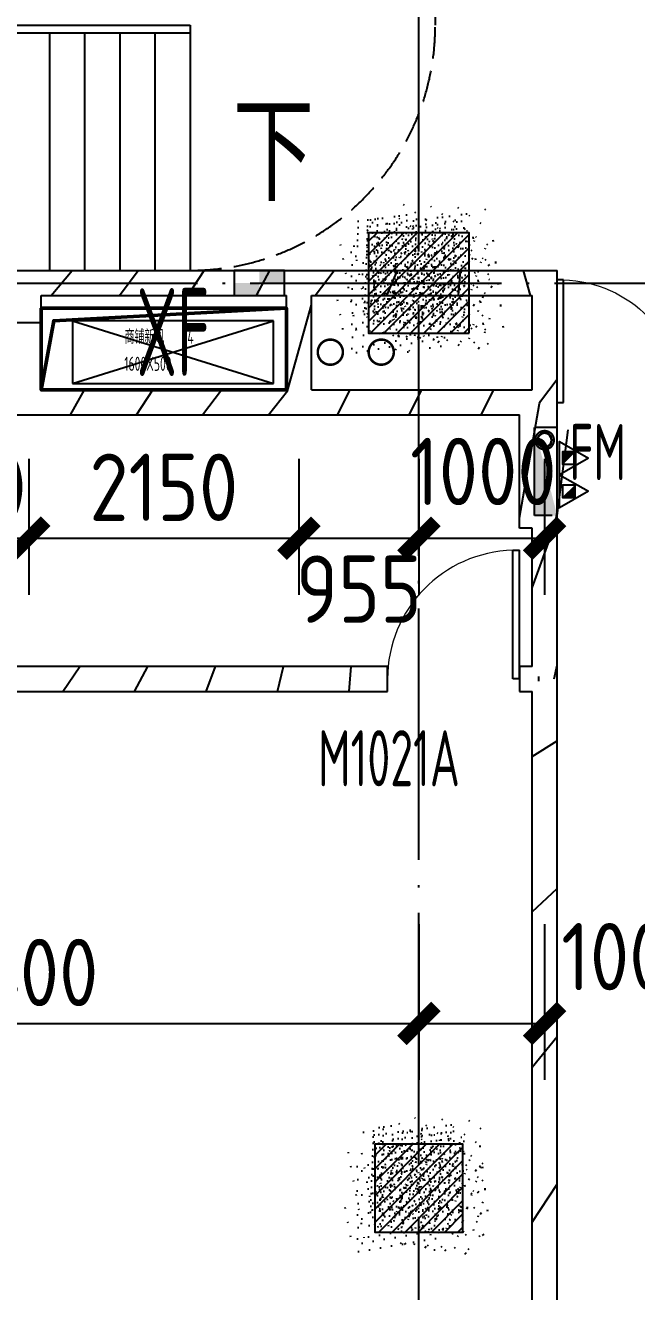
# Model space of a CAD drawing. Header units: inches. Extents: x 0 to 1813292486, y 0 to 3473589894.
# Drawn here: x 600639454 to 600644318, y 3473271594 to 3473281668 of the extents above; entities that cross this region are included whole.
import ezdxf
from ezdxf.enums import TextEntityAlignment as Align

# ---------------------------------------------------------------- set-up
doc = ezdxf.new("R2010")
doc.units = ezdxf.units.IN
doc.header["$LTSCALE"] = 1000
doc.header["$MEASUREMENT"] = 0
for name, pattern in [('AX-MALL-GIRD-200$0$DOTE', [2.4200000000000004, 2, -0.2, 0.02, -0.2]), ('AX-MALL-WALL-P02-QT$0$DASH', [0.35, 0.25, -0.1]), ('PX-MALL-P02-LG$0$CONTINOUS', [0])]:
    doc.linetypes.add(name, pattern=pattern)
for name, color, linetype in [('A-Anno-Note', 241, 'Continuous'), ('AX-MALL-DIM-P02$0$A-Anno-Dims', 3, 'Continuous'), ('AX-MALL-DIM-P02$0$A-Detl-Thin', 131, 'Continuous'), ('AX-MALL-GIRD-200$0$A-Grid', 222, 'AX-MALL-GIRD-200$0$DOTE'), ('AX-MALL-P02-200$0$A-Anno-Note', 241, 'Continuous'), ('AX-MALL-WALL-P02$0$A-Anno-Note', 241, 'Continuous'), ('AX-MALL-WALL-P02-QT$0$A-Accs', 181, 'Continuous'), ('AX-MALL-WALL-P02-QT$0$A-Anno-Dims', 3, 'Continuous'), ('AX-MALL-WALL-P02-QT$0$A-Anno-Note', 241, 'Continuous'), ('AX-MALL-WALL-P02-QT$0$A-Detl-Patt', 8, 'Continuous'), ('AX-MALL-WALL-P02-QT$0$A-Detl-Thin', 131, 'Continuous'), ('AX-MALL-WALL-P02-QT$0$A-Strs', 151, 'Continuous'), ('AX-MALL-WALL-P02-QT$0$A-Wall', 2, 'Continuous'), ('AX-MALL-WALL-P02-QT$0$A-Wall-Patt', 13, 'Continuous'), ('AX-MALL-WALL-P02-QT$0$A-Wind', 4, 'Continuous'), ('AX-MALL-WORD-P02$0$A-Wind-Iden', 11, 'Continuous'), ('AX-MALL-ZTKD-P02$0$A-Anno-Note', 241, 'Continuous'), ('MX-MALL-P02-LG$0$M-AC-DUCT-FLG', 40, 'Continuous'), ('MX-MALL-P02-LG$0$M-AC-DUCT-PAD', 70, 'Continuous'), ('MX-MALL-P02-LG$0$M-VT-TEXT', 21, 'Continuous'), ('PX-MALL-P02-LG$0$P-Exsh', 31, 'Continuous'), ('PX-MALL-P02-LG$0$P-Hydt-Boxx', 221, 'Continuous'), ('PX-MALL-P02-LG$0$P-Hydt-Pipe', 221, 'Continuous'), ('PX-MALL-P02-LG$0$P-Hydt-Xz', 11, 'PX-MALL-P02-LG$0$Xz_LINE'), ('PX-MALL-P02-LG$0$P-Pipe-Risr', 7, 'Continuous'), ('PX-MALL-P02-LG$0$P-Pipe-Risr-Arch', 6, 'Continuous'), ('PX-MALL-P02-LG$0$P-Pipe-Risr-W100', 6, 'Continuous'), ('PX-MALL-P02-LG$0$P-Pipe-Risr-W50', 6, 'Continuous'), ('PX-MALL-P02-LG$0$P-Stom-pipe', 4, 'PX-MALL-P02-LG$0$CONTINOUS'), ('SX-MALL-HOLE-R-2F$0$S-HOLE', 5, 'Continuous'), ('SX-MALL-LT-TZ-2F(M)$0$SX-S1-TZ-(2F~3F)$0$A-Strs', 151, 'Continuous'), ('SX-MALL-LT-TZ-2F(M)$0$SX-S1-TZ-(2F~3F)$0$TZ', 255, 'Continuous'), ('SX-MALL-TZ-2F~3F$0$S-DIMS', 81, 'Continuous'), ('SX-MALL-WALL-R-BZ$0$S-COLU', 30, 'Continuous'), ('SX-MALL-WALL-R-BZ$0$S-PATT-WALL', 83, 'Continuous')]:
    doc.layers.add(name, color=color, linetype=linetype)
doc.styles.add('AX-MALL-DIM-P02$0$_TCH_DIM_T3', font='gbenor.shx')
doc.styles.add('AX-MALL-WALL-P02-QT$0$_TCH_DIM', font='gbenor.shx')
doc.styles.add('AX-MALL-WALL-P02-QT$0$STANDARD', font='gbenor.shx', dxfattribs={"bigfont": 'gbcbig.shx'})
doc.styles.add('AX-MALL-WORD-P02$0$_TCH_WINDOW', font='gbenor.shx', dxfattribs={"bigfont": 'gbcbig.shx'})
doc.styles.add('MX-MALL-P02-LG$0$_THVAC_WIN', font='gbenor.shx', dxfattribs={"bigfont": 'gbcbig.shx'})
doc.styles.add('PX-MALL-P02-LG$0$jzfz', font='gbenor.shx', dxfattribs={"bigfont": 'gbcbig.shx'})
doc.styles.add('PX-MALL-P02-LG$0$Standard', font='gbenor.shx', dxfattribs={"bigfont": 'gbcbig.shx'})
doc.linetypes.add('PX-MALL-P02-LG$0$Xz_LINE', pattern='A,2,-0.2,["Xz",PX-MALL-P02-LG$0$Standard,S=0.15,R=0,X=-0.1,Y=-0.08],-0.2', length=2.4)
doc.dimstyles.new('AX-MALL-DIM-P02$0$_TCH_ARCH&&180', dxfattribs={"dimtxt": 535.5, "dimasz": 270, "dimexe": 450, "dimexo": 450, "dimgap": 137.25, "dimtad": 1, "dimdec": 0, "dimzin": 0, "dimdsep": 46, "dimtxsty": 'AX-MALL-DIM-P02$0$_TCH_DIM_T3', "dimblk": 'AX-MALL-DIM-P02$0$_ArchTick', "dimcen": 0.09, "dimclrt": 7, "dimazin": 2, "dimtfac": 1, "dimtdec": 0, "dimtix": 1, "dimtmove": 2, "dimatfit": 3, "dimfxl": 500, "dimtolj": 1, "dimtzin": 0, "dimarcsym": 0})
pattern_1 = [(24.56816130816271, (600578611.2237192, 3473080110.365553), (-31.18316059493327, 68.21004687955141), []), (29.56816130816269, (600578611.2237192, 3473080110.365553), (97.53445421719282, -46.37920051396389), [11.25, -123.75]), (334.5681613081628, (600578611.2237192, 3473080110.365553), (19.88439777927527, 112.9961142827297), [9, -99]), (80.01956130816268, (600578619.3515904, 3473080106.50062), (117.4189029658641, 66.61682168402376), [9.5610285, -105.1713168]), (25.75236130816271, (600578621.6965042, 3473080138.478197), (141.3476152528434, -79.15081592627133), [16.875, -185.625]), (76.20376130816268, (600578633.4754679, 3473080131.882288), (182.3878362876093, 87.98253897351975), [14.3415432, -157.75695]), (330.7523613081627, (600578621.6965042, 3473080138.478197), (182.3877676281842, 87.98268140648725), [13.49999999999997, -148.4999999999995]), (0.5681613081627113, (600578633.1346302, 3473080126.213644), (62.82047319493842, -87.84980448085341), [11.24999999999997, -123.7499999999997]), (305.5681613081627, (600578633.1346302, 3473080126.213644), (72.17288941707483, 89.18848104565322), [8.999999999999966, -98.99999999999973]), (51.01956130816269, (600578638.3696649, 3473080118.892823), (134.9933625472827, 1.338571315216136), [9.561028499999967, -105.1713167999997]), (17.06816130816274, (600578611.2237192, 3473080110.365553), (19.14085715648196, 46.15589493569758), [0.75, -97.8, 0.75, -100.5, 0.75, -99.375]), (347.0681613081627, (600578611.2237192, 3473080110.365553), (57.63084700165395, 41.66442755963357), [0.7499999999999979, -57.29999999999986, 0.7499999999999979, -95.54999999999973, 0.7499999999999979, -37.87499999999986]), (307.0681613081626, (600578579.8781208, 3473080122.042708), (73.85474000760384, -31.12342332406966), [0.75, -37.5, 0.75, -117, 0.75, -155.25]), (297.0681613081627, (600578565.8217986, 3473080127.2791), (87.21641676177077, -16.46683783357052), [0.75, -48.75, 0.75, -77.69999999999999, 0.75, -110.25])]
pattern_2 = [(45, (0, 359.0227), (-353.55353201463, 353.55353201463), [])]

# ---------------------------------------------------------------- blocks, each defined once
blk = doc.blocks.new('AX-MALL-WORD-P02')
at = {"layer": 'AX-MALL-WORD-P02$0$A-Wind-Iden', "style": 'AX-MALL-WORD-P02$0$_TCH_WINDOW', "width": 0.7}
for s, rotation, p in [('FM', 339.5681608562539, (600466052.2029324, 3473111404.74741)), ('M1021A', 339.5681612916725, (600463326.8340299, 3473109820.861262))]:
    blk.add_text(s, height=446.25, rotation=rotation, dxfattribs=at).set_placement(p)
blk = doc.blocks.new('AX-MALL-GIRD-200')
at = {"layer": 'AX-MALL-GIRD-200$0$A-Grid'}
for p, q in [((600241980.060326, 3473196551.41375), (600599876.0644244, 3473063224.650467)), ((600435151.5243309, 3473031887.135766), (600473881.0632799, 3473135850.862847))]:
    blk.add_line(p, q, dxfattribs=at)
blk = doc.blocks.new('SX-MALL-WALL-R-BZ')
at = {"layer": 'SX-MALL-WALL-R-BZ$0$S-PATT-WALL'}
h = blk.add_hatch(dxfattribs=at)
h.set_pattern_fill('钢筋混凝土', color=256, scale=15, pattern_type=2)
h.set_pattern_definition(pattern_1)
h.paths.add_polyline_path([(600465712.475996, 3473112777.669734), (600465991.7502615, 3473113527.340251), (600465242.079744, 3473113806.614517), (600464962.8054786, 3473113056.943999)])
h = blk.add_hatch(dxfattribs=at)
h.set_pattern_fill('钢筋混凝土', color=256, scale=15, pattern_type=2)
h.set_pattern_definition(pattern_1)
h.paths.add_polyline_path([(600463169.6078422, 3473106094.944126), (600463413.9728243, 3473106750.905828), (600462758.0111216, 3473106995.270811), (600462513.6461394, 3473106339.309108)])
at = {"layer": 'SX-MALL-WALL-R-BZ$0$S-COLU'}
for points in [[(600465712.475996, 3473112777.669734), (600465991.7502615, 3473113527.340251), (600465242.079744, 3473113806.614517), (600464962.8054786, 3473113056.943999)], [(600463169.6078422, 3473106094.944126), (600463413.9728243, 3473106750.905828), (600462758.0111216, 3473106995.270811), (600462513.6461394, 3473106339.309108)]]:
    blk.add_lwpolyline(points, close=True, dxfattribs=at)
blk = doc.blocks.new('SX-MALL-WALL-R-2F~3F')
blk.add_blockref('SX-MALL-WALL-R-BZ', (-1.192092895507812e-06, -9.5367431640625e-07))
blk = doc.blocks.new('SX-MALL-WALL-2F~3F')
blk.add_blockref('SX-MALL-WALL-R-2F~3F', (0, 0))
blk = doc.blocks.new('MX-MALL-P02-LG')
at = {"layer": 'MX-MALL-P02-LG$0$M-AC-DUCT-FLG'}
for p, q in [((600462788.861272, 3473113973.515529), (600464113.65589, 3473112946.422924)), ((600462614.3148557, 3473113504.971456), (600464288.2023063, 3473113414.966997))]:
    blk.add_line(p, q, dxfattribs=at)
at = {"layer": 'MX-MALL-P02-LG$0$M-AC-DUCT-PAD'}
for p, q in [((600462788.861272, 3473113973.515529), (600462614.3148557, 3473113504.971456)), ((600464288.2023063, 3473113414.966997), (600462788.861272, 3473113973.515529)), ((600462614.3148557, 3473113504.971456), (600464113.65589, 3473112946.422924)), ((600464113.65589, 3473112946.422924), (600464288.2023063, 3473113414.966997))]:
    blk.add_line(p, q, dxfattribs=at)
at = {"layer": 'MX-MALL-P02-LG$0$M-VT-TEXT', "style": 'MX-MALL-P02-LG$0$_THVAC_WIN', "width": 0.7}
for s, p in [('商铺新风', (600463113.7585406, 3473113655.732947, -9000)), ('04', (600463538.8881503, 3473113497.359693, -9000)), ('1600X500', (600463036.6012759, 3473113455.528661, -9000))]:
    blk.add_text(s, height=112.6582278481012, rotation=339.5681612591187, dxfattribs=at).set_placement(p)
blk = doc.blocks.new('SX-MALL-LT-TZ-2F(M)$0$SX-S1-TZ-(2F~3F)$0$TZ')
at = {"layer": 'SX-MALL-LT-TZ-2F(M)$0$SX-S1-TZ-(2F~3F)$0$A-Strs'}
h = blk.add_hatch(color=0, dxfattribs=at)
h.dxf.hatch_style = 1
h.paths.add_polyline_path([(-186775.5959191918, 16586.87351322174), (-186975.5954445004, 16586.43784570694), (-186975.3828500509, 16486.43807125092), (-186775.3780853152, 16486.87375020981)])
h.paths.add_polyline_path([(-186975.3828500509, 16486.43807125092), (-187175.3771362901, 16486.00241565704), (-187175.1593025327, 16386.00265312195), (-186975.1702555418, 16386.43829774857)])
at = {"layer": 'SX-MALL-LT-TZ-2F(M)$0$SX-S1-TZ-(2F~3F)$0$A-Strs', "color": 0}
blk.add_lwpolyline([(-187175.5949700475, 16586.00217819214), (-187175.1593025327, 16386.00265312195), (-186775.1602514982, 16386.87398815155), (-186775.5959191918, 16586.87351322174)], close=True, dxfattribs=at)
blk = doc.blocks.new('SX-MALL-LT-TZ-2F(M)')
at = {"layer": 'SX-MALL-LT-TZ-2F(M)$0$SX-S1-TZ-(2F~3F)$0$TZ', "color": 7, "rotation": 159.4463539126834}
blk.add_blockref('SX-MALL-LT-TZ-2F(M)$0$SX-S1-TZ-(2F~3F)$0$TZ', (600295001.931713, 3473194816.283969), dxfattribs=at)
blk = doc.blocks.new('SX-MALL-TZ-2F~3F')
at = {"layer": 'SX-MALL-TZ-2F~3F$0$S-DIMS'}
blk.add_blockref('SX-MALL-LT-TZ-2F(M)', (0.08505654335021973, 0.258394181728363), dxfattribs=at)
blk = doc.blocks.new('SX-MALL-HOLE-R-2F')
at = {"layer": 'SX-MALL-HOLE-R-2F$0$S-HOLE', "lineweight": 50}
blk.add_lwpolyline([(600462591.5094253, 3473114153.74846), (600464418.8313123, 3473113473.01744), (600464191.9209684, 3473112863.910137), (600462364.5990818, 3473113544.641157)], close=True, dxfattribs=at)
blk.add_lwpolyline([(600462364.5990816, 3473113544.641157), (600462650.308958, 3473114025.130363), (600464418.8313123, 3473113473.01744)], dxfattribs=at)
blk = doc.blocks.new('SX-MALL-NTKD-2F')
blk.add_blockref('SX-MALL-HOLE-R-2F', (0, 0))
blk = doc.blocks.new('AX-MALL-WALL-P02-QT$0$$DorLib2D$00000002')
for p, q in [((-0.5, -5.684341886080802e-17), (-0.5000000000000007, 0.4875)), ((-0.4750000000000007, 0.4875), (-0.5000000000000007, 0.4875)), ((-0.475, -2.842170943040401e-17), (-0.4750000000000007, 0.4875)), ((0.475, -2.842170943040401e-17), (0.4750000000000007, 0.4875)), ((0.4750000000000007, 0.4875), (0.5000000000000007, 0.4875)), ((0.5, -5.684341886080802e-17), (0.5000000000000007, 0.4875)), ((-0.5, -5.684341886080802e-17), (-0.475, -2.842170943040401e-17)), ((0.5, -5.684341886080802e-17), (0.475, -2.842170943040401e-17))]:
    blk.add_line(p, q)
at = {"lineweight": 13}
for centre, start, end in [((-0.4875, -4.263256414560601e-17), 0, 88.53071641864632), ((0.4875, -4.263256414560601e-17), 91.4692835813537, 180)]:
    blk.add_arc(centre, 0.4875, start, end, dxfattribs=at)
blk = doc.blocks.new('AX-MALL-WALL-P02-QT$0$$DorLib2D$00000001')
for p, q in [((0.45, 0.9750000000000001), (0.5000000000000002, 0.9750000000000001)), ((0.45, 0), (0.45, 0.9750000000000001)), ((0.5, 0), (0.5, 0.9750000000000001)), ((0.5, 0), (0.45, 0))]:
    blk.add_line(p, q)
at = {"lineweight": 13}
blk.add_arc((0.475, 0), 0.975, 91.4692835813538, 180, dxfattribs=at)
blk = doc.blocks.new('AX-MALL-WALL-P02-QT')
at = {"layer": 'AX-MALL-WALL-P02-QT$0$A-Wall-Patt'}
h = blk.add_hatch(dxfattribs=at)
h.set_pattern_fill('普通砖', color=256, scale=200, style=0)
h.set_pattern_definition(pattern_2)
h.paths.add_polyline_path([(600461431.4769722, 3473114763.750495), (600461501.9129316, 3473114666.368669), (600462439.0010774, 3473114317.275837), (600462555.9827476, 3473114344.839097), (600462602.5284585, 3473114469.784184), (600461478.022683, 3473114888.695581)])
h = blk.add_hatch(dxfattribs=at)
h.set_pattern_fill('普通砖', color=256, scale=200, style=0)
h.set_pattern_definition(pattern_2)
h.paths.add_polyline_path([(600462555.9827476, 3473114344.839097), (600462626.4187069, 3473114247.457271), (600464453.7405926, 3473113566.72625), (600464570.7222627, 3473113594.289509), (600464617.2679735, 3473113719.234596), (600462602.5284585, 3473114469.784184)])
h = blk.add_hatch(dxfattribs=at)
h.set_pattern_fill('普通砖', color=256, scale=200, style=0)
h.set_pattern_definition(pattern_2)
h.paths.add_polyline_path([(600462247.6174151, 3473113517.077904), (600462364.5990852, 3473113544.641164), (600462626.4187069, 3473114247.457271), (600462555.9827477, 3473114344.839097), (600462439.0010774, 3473114317.275837), (600462177.1814557, 3473113614.45973)])
h = blk.add_hatch(dxfattribs=at)
h.set_pattern_fill('普通砖', color=256, scale=200, style=0)
h.set_pattern_definition(pattern_2)
h.paths.add_polyline_path([(600461123.1116395, 3473113935.989301), (600461076.5659288, 3473113811.044215), (600462201.0717041, 3473113392.132818), (600462247.617415, 3473113517.077904), (600462177.1814557, 3473113614.45973), (600461240.0933096, 3473113963.552561)])
h = blk.add_hatch(dxfattribs=at)
h.set_pattern_fill('普通砖', color=256, scale=200, style=0)
h.set_pattern_definition(pattern_2)
h.paths.add_polyline_path([(600464570.7222627, 3473113594.28951), (600464641.1582221, 3473113496.907683), (600466285.7479197, 3473112884.249763), (600466542.9841152, 3473113001.848826), (600464617.2679735, 3473113719.234596)])
h = blk.add_hatch(dxfattribs=at)
h.set_pattern_fill('普通砖', color=256, scale=200, style=0)
h.set_pattern_definition(pattern_2)
h.paths.add_polyline_path([(600464262.3569301, 3473112766.528316), (600464379.3386003, 3473112794.091576), (600464641.1582221, 3473113496.907683), (600464570.7222627, 3473113594.289509), (600464453.7405926, 3473113566.72625), (600464191.9209708, 3473112863.910142)])
h = blk.add_hatch(dxfattribs=at)
h.set_pattern_fill('普通砖', color=256, scale=200, style=0)
h.set_pattern_definition(pattern_2)
h.paths.add_polyline_path([(600462247.6174151, 3473113517.077904), (600462201.0717041, 3473113392.132818), (600464215.8112193, 3473112641.58323), (600464262.3569301, 3473112766.528316), (600464191.9209708, 3473112863.910142), (600462364.5990852, 3473113544.641164)])
h = blk.add_hatch(dxfattribs=at)
h.set_pattern_fill('普通砖', color=256, scale=200, style=0)
h.set_pattern_definition(pattern_2)
h.paths.add_polyline_path([(600466059.3007708, 3473112061.543342), (600466211.3462642, 3473112111.615997), (600466542.9841152, 3473113001.848826), (600466285.7479197, 3473112884.249763), (600466023.928297, 3473112181.433657)])
h = blk.add_hatch(dxfattribs=at)
h.set_pattern_fill('普通砖', color=256, scale=200, style=0)
h.set_pattern_definition(pattern_2)
h.paths.add_polyline_path([(600464262.3569301, 3473112766.528316), (600464215.8112193, 3473112641.58323), (600465860.4008698, 3473112028.925328), (600466059.3007708, 3473112061.543342), (600466023.928297, 3473112181.433657), (600464379.3386003, 3473112794.091576)])
h = blk.add_hatch(dxfattribs=at)
h.set_pattern_fill('普通砖', color=256, scale=200, style=0)
h.set_pattern_definition(pattern_2)
h.paths.add_polyline_path([(600459188.7413614, 3473112166.616225), (600464108.4540852, 3473110333.878874), (600464178.2726517, 3473110521.296504), (600459258.5599277, 3473112354.033854)])
h = blk.add_hatch(dxfattribs=at)
h.set_pattern_fill('普通砖', color=256, scale=200, style=0)
h.set_pattern_definition(pattern_2)
h.paths.add_polyline_path([(600466141.5276518, 3473111924.198385), (600466211.3462642, 3473112111.615997), (600466059.3007708, 3473112061.543342)])
h = blk.add_hatch(dxfattribs=at)
h.set_pattern_fill('普通砖', color=256, scale=200, style=0)
h.set_pattern_definition(pattern_2)
h.paths.add_polyline_path([(600465546.2173213, 3473111185.545996), (600465827.3437654, 3473111080.818146), (600466141.5276518, 3473111924.198385), (600466059.3007708, 3473112061.543342), (600465860.4008698, 3473112028.925328)])
h = blk.add_hatch(dxfattribs=at)
h.set_pattern_fill('普通砖', color=256, scale=200, style=0)
h.set_pattern_definition(pattern_2)
h.paths.add_polyline_path([(600465283.4872795, 3473110002.858077), (600465408.4323658, 3473109956.312366), (600465827.3437653, 3473111080.818146), (600465639.9261358, 3473111150.636713), (600465255.9240195, 3473110119.839747)])
h = blk.add_hatch(dxfattribs=at)
h.set_pattern_fill('普通砖', color=256, scale=200, style=0)
h.set_pattern_definition(pattern_2)
h.paths.add_polyline_path([(600465255.9240195, 3473110119.839747), (600465162.2152058, 3473110154.74903), (600465092.3966393, 3473109967.3314), (600465186.1054533, 3473109932.422118), (600465283.4872794, 3473110002.858077)])
h = blk.add_hatch(dxfattribs=at)
h.set_pattern_fill('普通砖', color=256, scale=200, style=0)
h.set_pattern_definition(pattern_2)
h.paths.add_polyline_path([(600460106.8047482, 3473096297.789571), (600460364.0409437, 3473096415.388634), (600465408.4323657, 3473109956.312366), (600465283.4872795, 3473110002.858077), (600465186.1054533, 3473109932.422118)])
at = {"layer": 'AX-MALL-WALL-P02-QT$0$A-Anno-Dims'}
blk.add_lwpolyline([(600464278.2445749, 3473114885.987836, 0, 0, 0), (600462047.9747857, 3473115716.828776, 0, 160, 0), (600462610.2276738, 3473115507.373077, 0, 0, 0)], format="xyseb", dxfattribs=at)
at = {"layer": 'AX-MALL-WALL-P02-QT$0$A-Strs'}
for p, q in [((600461783.7483742, 3473116855.717951), (600464487.4177455, 3473115848.521776)), ((600461783.7483742, 3473116855.717951), (600464487.4177455, 3473115848.521776)), ((600461795.2644899, 3473116787.399732), (600464466.4721755, 3473115792.296487)), ((600463416.9334514, 3473116183.280459), (600462757.1479989, 3473114412.183861)), ((600463679.3181324, 3473116085.534466), (600463019.53268, 3473114314.437869)), ((600463941.7028135, 3473115987.788473), (600463281.917361, 3473114216.691875)), ((600464204.0874945, 3473115890.04248), (600463544.3020421, 3473114118.945883)), ((600464487.4177455, 3473115848.521776), (600464466.4721757, 3473115792.296487)), ((600464487.4177455, 3473115848.521776), (600464466.4721755, 3473115792.296487)), ((600464466.4721757, 3473115792.296487), (600463806.6867232, 3473114021.19989)), ((600462158.0221349, 3473114635.375826), (600463806.6867232, 3473114021.19989))]:
    blk.add_line(p, q, dxfattribs=at)
at = {"layer": 'AX-MALL-WALL-P02-QT$0$A-Strs', "linetype": 'AX-MALL-WALL-P02-QT$0$DASH'}
blk.add_lwpolyline([(600465237.9673187, 3473117863.261274, -0.4142135621634755), (600466384.5581768, 3473115355.20838), (600466314.7396098, 3473115167.790751, -0.4142135621629859), (600463806.6867186, 3473114021.19989, -0.4142135621629859)], format="xyb", dxfattribs=at)
at = {"layer": 'AX-MALL-WALL-P02-QT$0$A-Wall'}
for p, q in [((600461478.022683, 3473114888.695581), (600462602.5284585, 3473114469.784184)), ((600462602.5284585, 3473114469.784184), (600464617.2679735, 3473113719.234596)), ((600462364.5990852, 3473113544.641164), (600462626.4187069, 3473114247.457271)), ((600462626.4187069, 3473114247.457271), (600464453.7405926, 3473113566.72625)), ((600461076.5659288, 3473113811.044215), (600462201.0717041, 3473113392.132818)), ((600464617.2679735, 3473113719.234596), (600466542.9841152, 3473113001.848826)), ((600462364.5990852, 3473113544.641164), (600464191.9209708, 3473112863.910142)), ((600464191.9209708, 3473112863.910142), (600464453.7405926, 3473113566.72625)), ((600464379.3386003, 3473112794.091576), (600464641.1582221, 3473113496.907683)), ((600464641.1582221, 3473113496.907683), (600466285.7479197, 3473112884.249763)), ((600462201.0717041, 3473113392.132818), (600464215.8112193, 3473112641.58323)), ((600466211.3462642, 3473112111.615997), (600466542.9841152, 3473113001.848826)), ((600466023.928297, 3473112181.433657), (600466285.7479197, 3473112884.249763)), ((600464379.3386003, 3473112794.091576), (600466023.928297, 3473112181.433657)), ((600464215.8112193, 3473112641.58323), (600465860.4008698, 3473112028.925328)), ((600464178.2726517, 3473110521.296504), (600459258.5599277, 3473112354.033854)), ((600459188.7413614, 3473112166.616225), (600464108.4540852, 3473110333.878874)), ((600466141.5276518, 3473111924.198385), (600466211.3462642, 3473112111.615997)), ((600465546.2173213, 3473111185.545996), (600465860.4008698, 3473112028.925328)), ((600465827.3437654, 3473111080.818146), (600466141.5276518, 3473111924.198385)), ((600465639.9261358, 3473111150.636713), (600465546.2173213, 3473111185.545996)), ((600465255.9240195, 3473110119.839747), (600465639.9261358, 3473111150.636713)), ((600465408.4323658, 3473109956.312366), (600465827.3437653, 3473111080.818146)), ((600464108.4540852, 3473110333.878874), (600464178.2726517, 3473110521.296504)), ((600465162.2152058, 3473110154.74903), (600465092.3966393, 3473109967.3314)), ((600465255.9240195, 3473110119.839747), (600465162.2152058, 3473110154.74903)), ((600465092.3966393, 3473109967.3314), (600465186.1054533, 3473109932.422118)), ((600460106.8047482, 3473096297.789571), (600465186.1054533, 3473109932.422118)), ((600460364.0409437, 3473096415.388634), (600465408.4323657, 3473109956.312366))]:
    blk.add_line(p, q, dxfattribs=at)
at = {"layer": 'AX-MALL-WALL-P02-QT$0$A-Anno-Dims'}
blk.add_blockref('SX-MALL-NTKD-2F', (0, 0), dxfattribs=at)
at = {"layer": 'AX-MALL-WALL-P02-QT$0$A-Detl-Patt'}
blk.add_blockref('SX-MALL-TZ-2F~3F', (0, 0), dxfattribs=at)
at = {"layer": 'AX-MALL-WALL-P02-QT$0$A-Detl-Thin'}
for name in ['MX-MALL-P02-LG', 'SX-MALL-WALL-2F~3F']:
    blk.add_blockref(name, (0, 0), dxfattribs=at)
at = {"layer": 'AX-MALL-WALL-P02-QT$0$A-Wind'}
blk.add_blockref('AX-MALL-GIRD-200', (0, 0), dxfattribs=at)
at = {"layer": 'AX-MALL-WALL-P02-QT$0$A-Wind', "zscale": 200}
for name, p, xscale, yscale, rotation in [('AX-MALL-WALL-P02-QT$0$$DorLib2D$00000002', (600467113.5250818, 3473111668.814368), -2000, 2000, 339.5681613004138), ('AX-MALL-WALL-P02-QT$0$$DorLib2D$00000001', (600464635.3346455, 3473110244.313952), 1050, 1050, 339.5681612928046)]:
    blk.add_blockref(name, p, dxfattribs=dict(at, xscale=xscale, yscale=yscale, rotation=rotation))
at = {"layer": 'AX-MALL-WALL-P02-QT$0$A-Accs', "style": 'AX-MALL-WALL-P02-QT$0$STANDARD', "width": 0.6}
blk.add_text('XF', height=699.9999999999998, rotation=339.5681613092246, dxfattribs=at).set_placement((600463114.4809446, 3473113382.652174, -3000))
at = {"layer": 'AX-MALL-WALL-P02-QT$0$A-Anno-Note', "style": 'AX-MALL-WALL-P02-QT$0$_TCH_DIM', "width": 0.7}
blk.add_text('下', height=675.177304964539, rotation=339.5681613092755, dxfattribs=at).set_placement((600464343.6671307, 3473114488.1186))
blk = doc.blocks.new('AX-MALL-WALL-P02')
at = {"layer": 'AX-MALL-WALL-P02$0$A-Anno-Note'}
blk.add_blockref('AX-MALL-WORD-P02', (0, 0), dxfattribs=at)
blk.add_blockref('AX-MALL-WALL-P02-QT', (0, 0), dxfattribs=at)
blk = doc.blocks.new('PX-MALL-P02-LG$0$20220509195141')
at = {"layer": 'PX-MALL-P02-LG$0$P-Stom-pipe', "ltscale": 0.7, "const_width": 20}
blk.add_lwpolyline([(-140.3634262084961, -72.80864715576172, 1), (-283.853928565979, 66.5128356218338, 1)], format="xyb", close=True, dxfattribs=at)
blk = doc.blocks.new('PX-MALL-P02-LG$0$A$C3A6D0A61')
at = {"layer": 'PX-MALL-P02-LG$0$P-Stom-pipe'}
blk.add_blockref('PX-MALL-P02-LG$0$20220509195141', (424.217351436615, 6.295813858509064), dxfattribs=at)
blk = doc.blocks.new('PX-MALL-P02-LG$0$XHS1')
at = {"layer": 'PX-MALL-P02-LG$0$P-Hydt-Boxx', "ltscale": 0.7}
for p, q in [((350.0030006170273, 240), (-332.898939371109, 327.2950124740601)), ((350.0030006170273, 240), (-349.9969996213913, 240)), ((-349.9969997406006, 239.9999995231628), (-349.9969996213913, 60)), ((350.0030003786087, 200), (350.003000497818, 60)), ((350.0030006170273, 60), (-349.996999502182, 60))]:
    blk.add_line(p, q, dxfattribs=at)
blk.add_solid([(350.0030006170273, 240), (350.0030002593994, 60.00000047683716), (-349.9969996213913, 60)], dxfattribs=at)
blk = doc.blocks.new('PX-MALL-P02-LG$0$MHQ')
at = {"layer": 'PX-MALL-P02-LG$0$P-Exsh', "ltscale": 0.7}
h = blk.add_hatch(dxfattribs=at)
h.set_pattern_fill('ANSI31', color=256, scale=25, style=0)
h.set_pattern_definition([(45, (-160019.2306599375, -42228.3236173685), (-28.0633003783411, 28.0633003783411), [])])
h.paths.add_polyline_path([(-75.0000000015425, 185.1731819980414), (75, 185.1731819980414), (75, 35.17318199802685), (-75.0000000015425, 35.17318199802685)])
for points in [[(0, 346.4101615137042), (-200, -1.455191522836685e-11), (200, -1.455191522836685e-11)], [(0, 346.4101615137042), (-200, -1.455191522836685e-11), (200, -1.455191522836685e-11)], [(0, 346.4101615137042), (-200, -1.455191522836685e-11), (200, -1.455191522836685e-11)], [(-75.0000000015425, 185.1731819980414), (75, 185.1731819980414), (75, 35.17318199802685), (-75.0000000015425, 35.17318199802685)]]:
    blk.add_lwpolyline(points, close=True, dxfattribs=at)
blk = doc.blocks.new('PX-MALL-P02-LG$0$20200929200250')
at = {"layer": 'PX-MALL-P02-LG$0$P-Exsh', "ltscale": 0.7, "xscale": 0.6600000001490116, "yscale": 0.6600000001490116, "zscale": 0.6600000001490116}
for p in [(-132.0000001192093, 40), (131.9999997615814, 40)]:
    blk.add_blockref('PX-MALL-P02-LG$0$MHQ', p, dxfattribs=at)
blk = doc.blocks.new('PX-MALL-P02-LG$0$20211220143732')
at = {"layer": 'PX-MALL-P02-LG$0$P-Exsh'}
blk.add_blockref('PX-MALL-P02-LG$0$20200929200250', (-374.9999999407155, 219.6219584928522), dxfattribs=at)
at = {"layer": 'PX-MALL-P02-LG$0$P-Hydt-Boxx', "ltscale": 0.7, "xscale": -1}
blk.add_blockref('PX-MALL-P02-LG$0$XHS1', (-349.9969999989844, 0), dxfattribs=at)
blk = doc.blocks.new('PX-MALL-P02-LG$0$P-Risr')
at = {"layer": 'PX-MALL-P02-LG$0$P-Pipe-Risr-W50'}
h = blk.add_hatch(color=0, dxfattribs=at)
edge = h.paths.add_edge_path()
edge.add_ellipse((0, 0), major_axis=(47.05795628796547, 47.05795628796547), ratio=0.9999999999999695, start_angle=225.0000000000009, end_angle=405.0000000000009, ccw=False)
edge.add_ellipse((0, 0), major_axis=(47.05795628796764, 47.05795628796764), ratio=0.9999999999998785, start_angle=133.9675974886221, end_angle=225.0000000000035, ccw=False)
edge.add_line((-66.53919663240958, 1.199087783927098), (-54.4367953546693, 1.199087783927098))
edge.add_ellipse((0, 0), major_axis=(-38.50196423560672, 38.50196423560672), ratio=0.9999999999999859, start_angle=43.73814098242129, end_angle=134.9999999999996)
edge.add_ellipse((0, 0), major_axis=(38.50196423561096, 38.50196423561096), ratio=0.9999999999998216, start_angle=225.0000000000051, end_angle=405.0000000000051)
edge.add_ellipse((0, 0), major_axis=(38.50196423560679, 38.50196423560679), ratio=0.9999999999999831, start_angle=45.00000000000048, end_angle=133.7381409824204)
edge.add_line((-54.43679535467527, 1.199087783927098), (-66.53919663241555, 1.199087783927098))
edge.add_ellipse((0, 0), major_axis=(-47.05795628796762, 47.05795628796762), ratio=0.9999999999998742, start_angle=-45.00000000000358, end_angle=43.967597488629224, ccw=False)
at = {"layer": 'PX-MALL-P02-LG$0$P-Pipe-Risr-Arch', "ltscale": 0.7}
blk.add_circle((0, 0), 59.29000000000001, dxfattribs=at)
at = {"layer": 'PX-MALL-P02-LG$0$P-Pipe-Risr-W100', "color": 0, "const_width": 15}
blk.add_lwpolyline([(-75, 0, 1), (75, 0, 1)], format="xyb", close=True, dxfattribs=at)
at = {"layer": 'PX-MALL-P02-LG$0$P-Pipe-Risr-W50'}
blk.add_circle((0, 0), 54.45000000000001, dxfattribs=at)
at = {"layer": 'PX-MALL-P02-LG$0$P-Pipe-Risr', "style": 'PX-MALL-P02-LG$0$jzfz', "width": 0.6, "flags": 1}
for tag, p in [('SYS-MARK', (0.3310501334344735, -45.65933377496549)), ('RANGE', (0.3337570973526454, -45.67887874227017))]:
    blk.add_attdef(tag, text='', height=0.015625, dxfattribs=at).set_placement(p, align=Align.MIDDLE)
blk = doc.blocks.new('PX-MALL-P02-LG')
at = {"layer": 'PX-MALL-P02-LG$0$P-Exsh', "xscale": -0.9999999999999876, "rotation": 249.5681621375588}
blk.add_blockref('PX-MALL-P02-LG$0$20211220143732', (600465881.7172122, 3473111914.271847), dxfattribs=at)
at = {"layer": 'PX-MALL-P02-LG$0$P-Hydt-Pipe', "color": 221, "xscale": -1, "rotation": 159.5681616541685}
blk.add_blockref('PX-MALL-P02-LG$0$P-Risr', (600465978.0002694, 3473111771.690037), dxfattribs=at)
at = {"layer": 'PX-MALL-P02-LG$0$P-Hydt-Xz', "rotation": 23.71789671930946}
for p in [(600464431.7025481, 3473112934.654813), (600464811.2232486, 3473112793.272219)]:
    blk.add_blockref('PX-MALL-P02-LG$0$A$C3A6D0A61', p, dxfattribs=at)
blk = doc.blocks.new('AX-MALL-ZTKD-P02')
at = {"layer": 'AX-MALL-ZTKD-P02$0$A-Anno-Note'}
blk.add_blockref('AX-MALL-GIRD-200', (0, 0), dxfattribs=at)
blk = doc.blocks.new('AX-MALL-DIM-P02$0$_ArchTick')
at = {"color": 0, "linetype": 'ByBlock', "const_width": 0.4}
blk.add_lwpolyline([(-0.5, -0.5), (0.5, 0.5)], dxfattribs=at)
blk = doc.blocks.new('*D1282')
at = {"layer": 'AX-MALL-DIM-P02$0$A-Anno-Dims', "color": 0, "lineweight": -2, "transparency": 16777216}
for p, q in [((600463696.9044298, 3473108512.992583), (600463264.0311195, 3473107351.008114)), ((600464633.9925308, 3473108163.899768), (600464201.1192205, 3473107001.9153)), ((600463421.1228937, 3473107772.697781), (600464358.2109947, 3473107423.604966))]:
    blk.add_line(p, q, dxfattribs=at)
at = {"layer": 'AX-MALL-DIM-P02$0$A-Anno-Dims', "color": 0, "lineweight": -2, "transparency": 16777216, "xscale": 270, "yscale": 270, "zscale": 270}
for p, rotation in [((600463421.1228937, 3473107772.697781), 159.5681613221348), ((600464358.2109947, 3473107423.604966), 339.5681613221348)]:
    blk.add_blockref('AX-MALL-DIM-P02$0$_ArchTick', p, dxfattribs=dict(at, rotation=rotation))
at = {"layer": 'AX-MALL-DIM-P02$0$A-Anno-Dims', "color": 7, "transparency": 16777216, "insert": (600465213.3630413, 3473107671.68467), "char_height": 535.5, "attachment_point": 5, "rotation": 339.5681613221348, "style": 'AX-MALL-DIM-P02$0$_TCH_DIM_T3'}
blk.add_mtext('\\A1;1000', dxfattribs=at)
blk = doc.blocks.new('*D1283')
at = {"layer": 'AX-MALL-DIM-P02$0$A-Anno-Dims', "color": 0, "lineweight": -2, "transparency": 16777216}
for p, q in [((600457699.54029, 3473110747.186705), (600457266.6669794, 3473109585.202237)), ((600457423.7587537, 3473110006.891903), (600463421.1228935, 3473107772.697781)), ((600463696.9044296, 3473108512.992582), (600463264.0311192, 3473107351.008115))]:
    blk.add_line(p, q, dxfattribs=at)
at = {"layer": 'AX-MALL-DIM-P02$0$A-Anno-Dims', "color": 0, "lineweight": -2, "transparency": 16777216, "xscale": 270, "yscale": 270, "zscale": 270}
for p, rotation in [((600457423.7587537, 3473110006.891903), 159.5681613147958), ((600463421.1228935, 3473107772.697781), 339.5681613147958)]:
    blk.add_blockref('AX-MALL-DIM-P02$0$_ArchTick', p, dxfattribs=dict(at, rotation=rotation))
at = {"layer": 'AX-MALL-DIM-P02$0$A-Anno-Dims', "color": 7, "transparency": 16777216, "insert": (600460563.8234205, 3473109269.315541), "char_height": 535.5, "attachment_point": 5, "rotation": 339.56816131479576, "style": 'AX-MALL-DIM-P02$0$_TCH_DIM_T3'}
blk.add_mtext('\\A1;6400', dxfattribs=at)
blk = doc.blocks.new('*D1322')
at = {"layer": 'AX-MALL-DIM-P02$0$A-Anno-Dims', "color": 0, "lineweight": -2, "transparency": 16777216}
for p, q in [((600460954.3834364, 3473113483.063361), (600460577.2352595, 3473112470.664784)), ((600460734.3270338, 3473112892.35445), (600460481.3132342, 3473112986.609514)), ((600462078.889212, 3473113064.151963), (600461701.7410351, 3473112051.753386)), ((600460734.3270338, 3473112892.35445), (600461858.8328093, 3473112473.443052)), ((600461858.8328093, 3473112473.443052), (600462111.846609, 3473112379.187987))]:
    blk.add_line(p, q, dxfattribs=at)
at = {"layer": 'AX-MALL-DIM-P02$0$A-Anno-Dims', "color": 0, "lineweight": -2, "transparency": 16777216, "xscale": 270, "yscale": 270, "zscale": 270}
for p, rotation in [((600460734.3270338, 3473112892.35445), 339.5681613017562), ((600461858.8328093, 3473112473.443052), 159.5681613017562)]:
    blk.add_blockref('AX-MALL-DIM-P02$0$_ArchTick', p, dxfattribs=dict(at, rotation=rotation))
at = {"layer": 'AX-MALL-DIM-P02$0$A-Anno-Dims', "color": 7, "transparency": 16777216, "insert": (600461437.9625182, 3473113062.41945), "char_height": 535.5, "attachment_point": 5, "rotation": 339.5681613017563, "style": 'AX-MALL-DIM-P02$0$_TCH_DIM_T3'}
blk.add_mtext('\\A1;1200', dxfattribs=at)
blk = doc.blocks.new('*D1323')
at = {"layer": 'AX-MALL-DIM-P02$0$A-Anno-Dims', "color": 0, "lineweight": -2, "transparency": 16777216}
for p, q in [((600462078.8892118, 3473113064.151963), (600461701.7410353, 3473112051.753386)), ((600461858.8328096, 3473112473.443053), (600463873.5723242, 3473111722.893465)), ((600464093.6287264, 3473112313.602375), (600463716.4805499, 3473111301.203799))]:
    blk.add_line(p, q, dxfattribs=at)
at = {"layer": 'AX-MALL-DIM-P02$0$A-Anno-Dims', "color": 0, "lineweight": -2, "transparency": 16777216, "xscale": 270, "yscale": 270, "zscale": 270}
for p, rotation in [((600461858.8328096, 3473112473.443053), 159.5681613088192), ((600463873.5723242, 3473111722.893465), 339.5681613088192)]:
    blk.add_blockref('AX-MALL-DIM-P02$0$_ArchTick', p, dxfattribs=dict(at, rotation=rotation))
at = {"layer": 'AX-MALL-DIM-P02$0$A-Anno-Dims', "color": 7, "transparency": 16777216, "insert": (600463007.585164, 3473112477.688958), "char_height": 535.5, "attachment_point": 5, "rotation": 339.56816130881924, "style": 'AX-MALL-DIM-P02$0$_TCH_DIM_T3'}
blk.add_mtext('\\A1;2150', dxfattribs=at)
blk = doc.blocks.new('*D1324')
at = {"layer": 'AX-MALL-DIM-P02$0$A-Anno-Dims', "color": 0, "lineweight": -2, "transparency": 16777216}
for p, q in [((600464093.6287264, 3473112313.602376), (600463716.4805497, 3473111301.203798)), ((600464988.5479054, 3473111980.218722), (600464611.3997288, 3473110967.820144)), ((600463873.5723239, 3473111722.893464), (600464768.491503, 3473111389.50981))]:
    blk.add_line(p, q, dxfattribs=at)
at = {"layer": 'AX-MALL-DIM-P02$0$A-Anno-Dims', "color": 0, "lineweight": -2, "transparency": 16777216, "xscale": 270, "yscale": 270, "zscale": 270}
for p, rotation in [((600463873.5723239, 3473111722.893464), 159.5681613186042), ((600464768.491503, 3473111389.50981), 339.5681613186042)]:
    blk.add_blockref('AX-MALL-DIM-P02$0$_ArchTick', p, dxfattribs=dict(at, rotation=rotation))
at = {"layer": 'AX-MALL-DIM-P02$0$A-Anno-Dims', "color": 7, "transparency": 16777216, "insert": (600464179.6493167, 3473111176.680938), "char_height": 535.5, "attachment_point": 5, "rotation": 339.5681613186042, "style": 'AX-MALL-DIM-P02$0$_TCH_DIM_T3'}
blk.add_mtext('\\A1;955', dxfattribs=at)
blk = doc.blocks.new('*D1325')
at = {"layer": 'AX-MALL-DIM-P02$0$A-Anno-Dims', "color": 0, "lineweight": -2, "transparency": 16777216}
for p, q in [((600464988.5479056, 3473111980.218722), (600464611.3997289, 3473110967.820145)), ((600465925.6360532, 3473111631.12589), (600465548.4878768, 3473110618.727313)), ((600464768.4915031, 3473111389.509811), (600465705.579651, 3473111040.416979))]:
    blk.add_line(p, q, dxfattribs=at)
at = {"layer": 'AX-MALL-DIM-P02$0$A-Anno-Dims', "color": 0, "lineweight": -2, "transparency": 16777216, "xscale": 270, "yscale": 270, "zscale": 270}
for p, rotation in [((600464768.4915031, 3473111389.509811), 159.5681613095355), ((600465705.579651, 3473111040.416979), 339.5681613095355)]:
    blk.add_blockref('AX-MALL-DIM-P02$0$_ArchTick', p, dxfattribs=dict(at, rotation=rotation))
at = {"layer": 'AX-MALL-DIM-P02$0$A-Anno-Dims', "color": 7, "transparency": 16777216, "insert": (600465433.9881254, 3473111708.241725), "char_height": 535.5, "attachment_point": 5, "rotation": 339.56816130953547, "style": 'AX-MALL-DIM-P02$0$_TCH_DIM_T3'}
blk.add_mtext('\\A1;1000', dxfattribs=at)
blk = doc.blocks.new('AX-MALL-DIM-P02')
at = {"layer": 'AX-MALL-DIM-P02$0$A-Detl-Thin'}
blk.add_blockref('AX-MALL-ZTKD-P02', (-2.384185791015625e-06, 9.5367431640625e-07), dxfattribs=at)
at = {"layer": 'AX-MALL-DIM-P02$0$A-Anno-Dims'}
for p1, p2, distance, picture, middle in [((600461111.4752109, 3473113904.753027), (600462235.9809864, 3473113485.841629), -1080.3664316234597, '*D1322', (600461437.9625182, 3473113062.41945)), ((600462235.9809862, 3473113485.841629), (600464250.7205007, 3473112735.292041), -1080.366430116484, '*D1323', (600463007.585164, 3473112477.688958)), ((600457856.632064, 3473111168.876371), (600463853.9962039, 3473108934.682249), -1239.9948414132316, '*D1283', (600460563.8234205, 3473109269.315541))]:
    dim = blk.add_aligned_dim(p1=p1, p2=p2, distance=distance, dimstyle='AX-MALL-DIM-P02$0$_TCH_ARCH&&180', dxfattribs=at)
    dim.commit()
    dim.dimension.update_dxf_attribs({"geometry": picture, "text_midpoint": middle})
for base, p1, p2, angle, picture, middle in [((600464768.491503, 3473111389.50981), (600464250.7205006, 3473112735.292041), (600465145.6396796, 3473112401.908388), 339.56816137222086, '*D1324', (600464179.6493167, 3473111176.680938)), ((600465705.579651, 3473111040.416979), (600465145.6396797, 3473112401.908388), (600466082.7278275, 3473112052.815556), 339.56816130953547, '*D1325', (600465433.9881254, 3473111708.241725)), ((600464358.2109947, 3473107423.604966), (600463853.9962038, 3473108934.682249), (600464791.0843049, 3473108585.589434), 339.5681612965329, '*D1282', (600465213.3630413, 3473107671.68467))]:
    dim = blk.add_linear_dim(base=base, p1=p1, p2=p2, angle=angle, dimstyle='AX-MALL-DIM-P02$0$_TCH_ARCH&&180', dxfattribs=at)
    dim.commit()
    dim.dimension.update_dxf_attribs({"geometry": picture, "text_midpoint": middle, "dimtype": 129})
blk = doc.blocks.new('AX-MALL-P02-200')
at = {"layer": 'AX-MALL-P02-200$0$A-Anno-Note'}
blk.add_blockref('AX-MALL-WALL-P02', (0, 0), dxfattribs=at)
for name in ['AX-MALL-DIM-P02', 'PX-MALL-P02-LG']:
    blk.add_blockref(name, (0, 0), dxfattribs=at)

msp = doc.modelspace()

# ---------------------------------------------------------------- block references
at = {"layer": 'A-Anno-Note', "rotation": 20.43183869077545}
msp.add_blockref('AX-MALL-P02-200', (1250392458.527329, 9048125.682563305), dxfattribs=at)

doc.saveas('drawing.dxf')
